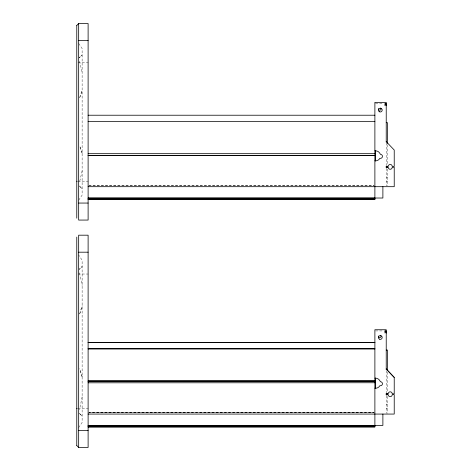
<?xml version="1.0" encoding="UTF-8"?>
<svg xmlns="http://www.w3.org/2000/svg" width="471" height="471" viewBox="0 0 471 471"><rect width="100%" height="100%" fill="white"/><g stroke="black" fill="none" stroke-linecap="round" stroke-linejoin="round"><path stroke-width="0.35" stroke-dasharray="2.35 1.77" d="M82.125 396.87L79.522 409.682M82.125 170.867L79.522 182.295M79.723 313.733L82.125 305.691M79.723 313.986L82.125 306.026M79.723 97.456L82.125 90.355M79.723 97.68L82.125 90.644M78.669 200.234L82.125 195.082L82.125 48.537L78.669 43.385M78.669 427.615L82.125 422.463L82.125 260.175L78.669 255.023M80.188 56.832L79.416 57.621L82.125 54.883L79.328 57.697M80.188 268.47L79.416 269.253L82.125 266.515L79.328 269.335M78.033 62.372L88.112 62.372M375.517 103.549L383.529 103.549M386.226 177.155L387.486 177.155M386.226 181.152L387.486 181.152M78.033 181.247L88.112 181.223M88.848 185.244L374.157 185.25M88.848 185.415L374.157 185.409M78.033 274.01L88.112 274.034M375.517 330.93L383.529 330.93M386.226 404.536L387.486 404.536M78.033 408.628L88.112 408.604M386.226 408.534L387.486 408.534M88.848 412.484L374.157 412.49M88.848 412.796L374.157 412.796M79.328 185.921L82.125 188.736L79.416 185.998L80.188 186.787M79.328 413.303L82.125 416.117L79.416 413.379L80.188 414.168M79.522 61.224L82.125 72.505M79.522 272.856L82.125 285.479M82.125 152.975L79.723 145.939M82.125 153.281L79.723 146.181M82.125 376.612L79.723 368.646M82.125 376.959L79.723 368.917M387.486 144.756L387.486 164.62M387.486 169.03L387.486 185.951M387.486 372.137L387.486 392.002M387.486 396.411L387.486 413.332M386.226 142.866L386.226 165.509M386.226 168.294L386.226 185.957M386.226 370.671L386.226 392.891M386.226 395.675L386.226 413.338M374.157 412.631L88.848 412.625L374.157 412.655"/><path stroke-width="0.71" d="M386.297 105.174L386.226 105.628L386.055 104.309L384.966 103.549L384.966 105.628M386.297 332.555C386.191 333.633 386.414 331.307 385.59 331.195M76.773 25.416L78.663 23.55L88.112 23.55L88.112 220.063L78.663 220.069L78.663 23.556M78.663 40.559L88.112 40.559M386.226 103.549C383.694 103.061 386.644 104.35 386.226 105.628M88.112 115.224L374.887 115.224M88.112 121.524L374.887 121.518M386.226 122.69L387.486 122.69L387.486 143.284M374.887 150.791L375.517 150.791M88.112 153.681L374.887 153.681M88.112 155.507L374.887 155.507M88.112 155.565L374.887 155.565M374.887 160.788L375.517 160.788M386.226 166.44L388.216 166.44A2.002 2.002 0 0 1 390.218 164.444A2.002 2.002 0 0 1 392.219 166.44L394.227 166.44L394.227 150.037L386.226 141.63M386.226 167.264L388.216 167.264A2.002 2.002 0 0 0 390.218 169.266A2.002 2.002 0 0 0 392.219 167.264L394.227 167.264L394.227 186.687L88.112 186.687M76.773 181.247L77.138 181.247M88.112 198.02L382.888 198.02L382.888 186.687M88.112 198.15L374.887 198.15M88.112 198.338L374.887 198.338M88.112 199.41L374.887 199.41M88.112 199.598L374.887 199.598L374.887 102.36L386.226 102.36L386.226 142.136M78.663 203.06L88.112 203.06M78.663 252.191L88.112 252.191M384.966 333.009L384.966 330.93L386.226 330.93M88.112 342.464L374.887 342.464M88.112 342.605L374.887 342.605M88.112 348.764L374.887 348.764M88.112 348.899L374.887 348.899M386.226 350.071L387.486 350.071L387.486 370.671M374.887 378.172L375.517 378.172A4.998 4.998 0 0 1 379.85 380.733L380.45 381.74A2.002 2.002 0 0 1 382.434 384A2.002 2.002 0 0 1 379.932 385.672L379.85 385.731A4.998 4.998 0 0 1 375.517 388.234M88.112 380.921L374.887 380.921M88.112 381.11L374.887 381.063M88.112 381.251L374.887 381.251M88.112 382.805L374.887 382.746M374.887 388.169L375.517 388.169M386.226 393.821L388.216 393.821A2.002 2.002 0 0 1 390.218 391.825A2.002 2.002 0 0 1 392.219 393.821L394.227 393.821L394.227 377.418L386.226 369.011L394.227 377.418M386.226 394.645L388.216 394.645A2.002 2.002 0 0 0 390.218 396.647A2.002 2.002 0 0 0 392.219 394.645L394.227 394.645L394.227 414.068L88.112 414.068M76.773 408.628L77.138 408.628M88.112 425.39L382.888 425.407L382.888 414.068M88.112 425.578L374.887 425.578M88.112 426.649L374.887 426.649M88.112 426.838L374.887 426.791M88.112 426.979L374.887 426.979L374.887 329.741L386.226 329.741L386.226 369.523M78.663 430.441L88.112 430.441M78.663 447.45L88.112 447.45L88.112 235.188L78.663 235.188L78.663 447.444L76.773 445.584M384.966 330.93L385.89 331.796L386.226 333.009M387.486 166.092L387.486 167.558M387.486 393.473L387.486 394.939M386.226 166.092L386.226 167.7M386.226 393.473L386.226 395.081M375.517 150.638L375.517 160.935M375.517 378.019L375.517 388.316M76.773 25.434L76.773 218.179M76.773 237.072L76.773 445.566M380.633 108.077A1.26 1.26 0 0 1 380.068 110.185A1.26 1.26 0 0 1 378.525 108.642M375.517 160.852A4.998 4.998 0 0 0 379.85 158.35L379.932 158.291A2.002 2.002 0 0 0 382.434 156.619A2.002 2.002 0 0 0 380.45 154.358L379.85 153.352A4.998 4.998 0 0 0 375.517 150.85M380.633 335.458A1.26 1.26 0 0 1 380.068 337.566A1.26 1.26 0 0 1 378.525 336.023M379.367 111.733A1.89 1.89 0 0 0 382.199 110.096A1.89 1.89 0 0 0 379.367 108.46A1.89 1.89 0 0 0 379.367 111.733M379.367 339.114A1.89 1.89 0 0 0 382.199 337.477A1.89 1.89 0 0 0 379.367 335.841A1.89 1.89 0 0 0 379.367 339.114"/></g></svg>
